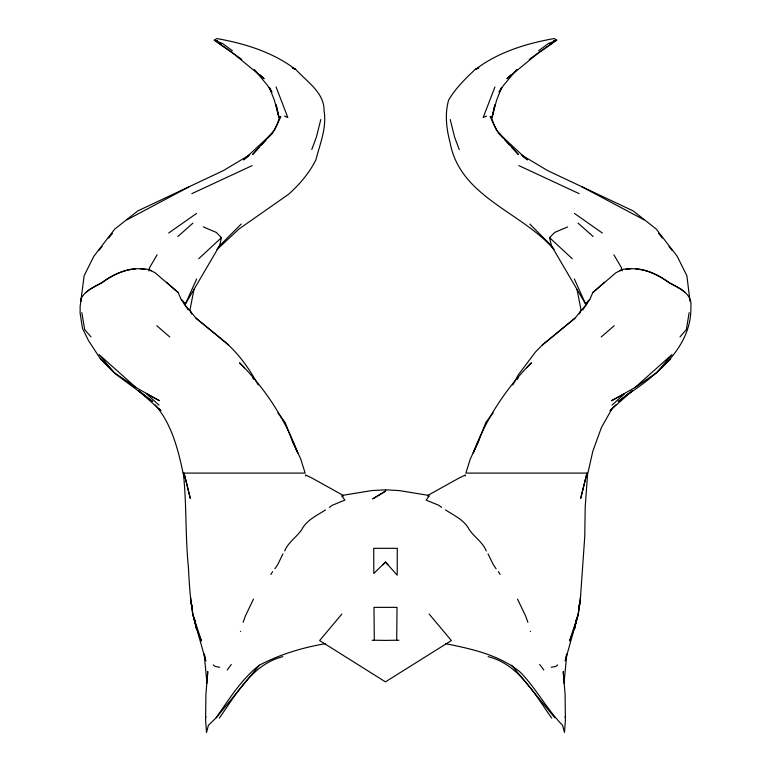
<?xml version="1.0" encoding="UTF-8"?>
<svg xmlns="http://www.w3.org/2000/svg" width="771" height="771" viewBox="0 0 771 771"><rect width="100%" height="100%" fill="white"/><g stroke="black" fill="none" stroke-linecap="round" stroke-linejoin="round"><path stroke-width="1.16" d="M80.955 301.326L80.965 298.801C85.08 290.532 94.168 286.985 101.772 282.764L102.466 282.292C115.785 272.211 132.458 266.303 149.14 269.59L155.193 272.847L178.207 292.604L180.906 298.888L188.201 309.865M385.789 640.393L396.699 640.219L397.017 607.365L373.983 607.365L374.301 640.219L385.211 640.393M325.352 643.679C302.54 647.573 279.902 654.367 259.413 665.19L216.14 717.801L208.43 725.27L206.512 732.45L205.587 719.757L205.915 694.324L207.765 671.58L207.158 679.877M566.579 654.193L565.239 660.853L578.366 614.053L580.515 596.927L584.746 536.674L585.208 506.884L587.637 473.49M564.025 683.212L566.801 654.29M578.366 614.053L569.538 640.961C575.474 626.929 579.339 612.126 580.515 596.927M689.158 312.64L686.335 329.603L679.993 336.908M578.693 608.512L579.725 603.018L578.549 608.868M305.557 475.919L305.73 474.994L312.621 478.405L343.519 495.599L342.16 496.351L344.888 500.109L332.185 505.284L329.342 507.405M241.207 224.043L219.552 245.766L194.013 289.347L190.051 309.537L191.584 313.932M576.679 618.217L574.568 628.741L576.698 618.564M240.677 631.343L240.436 631.401M493.893 109.309L494.895 104.808L492.1 117.144L496.563 100.375L501.651 87.354L499.02 92.057M493.093 412.957L485.894 422.335L478.791 440.684L470.243 459.13L465.867 473.095L587.916 473.095L592.793 451.305L601.409 427.539L612.049 408.717L632.702 390.492L618.313 401.556L632.702 390.492M492.1 117.144L493.642 110.436M203.361 226.915L216.304 232.418L221.45 237.661L219.552 245.766L217.036 249.476L238.952 229.016L288.537 194.311C299.543 184.442 309.316 173.118 315.898 159.78C320.042 143.82 326.971 127.292 324.042 110.6C324.408 92.433 306.444 81.485 295.669 69.303M320.784 119.544L316.418 137.036L311.773 149.545M148.813 270.929L149.67 267.47L157.13 254.806M279.806 116.537L277.309 124.006L273.291 131.87M579.416 313.932L580.948 309.537L576.987 289.347L551.448 245.766L529.793 224.043M494.924 86.969L483.186 117.52L486.559 116.074M243.106 622.313L245.419 615.923L253.476 599.115M627.122 394.8C657.249 374.947 692.098 346.227 690.874 306.55C692.483 293.568 678.519 287.583 669.228 282.784L668.534 282.263C655.157 272.221 638.552 266.294 621.86 269.59L615.807 272.847L592.793 292.604L590.094 298.888L582.799 309.865M181.262 299.418L185.493 303.813L196.663 278.929M478.791 440.684L473.221 452.943C485.807 419.26 506.036 388.218 531.392 362.794L526.699 367.786M280.895 116.527L274.746 129.759L252.628 154.489L259.085 147.56M282.967 553.877L277.656 564.748L274.852 568.786M512.811 384.941L518.44 374.667L535.469 352.019L542.36 344.965L574.954 318.211L586.856 303.861M284.721 550.957C288.219 542.119 296.71 537.165 301.818 529.484C306.694 520.02 316.862 515.51 325.497 509.92M185.493 303.813L194.013 289.347M272.645 571.6L270.833 574.501M219.301 718.071C236.35 694.122 252.059 664.467 282.841 656.632M499.329 92L503.55 85.321L516.763 69.467M216.14 717.801C229.054 699.239 241.352 679.212 259.413 665.19M517.254 379.361L518.536 377.395M227.185 670.038L231.271 664.496M99.093 250.209L102.051 246.46M108.711 238.046L112.402 233.362M635.015 387.534L656.911 372.509L671.927 354.583L635.015 387.534L611.615 400.689L624.703 393.634L612.01 405.122M341.842 614.073L319.628 640.547L385.452 681.863L451.372 640.547L429.158 614.073M383.206 564.777L385.5 562.04L397.19 575.214L397.287 548.326L373.713 548.326L373.81 573.47L385.5 562.04L387.794 564.777M217.104 41.335L216.449 41.586L217.017 40.95M85.909 292.604L89.744 289.395L102.466 282.263C112.229 275.526 123.572 269.503 135.474 268.838M261.504 144.967L266.342 139.773M267.951 138.038L272.789 132.843L243.578 159.886L248.204 156.426M260.058 74.787L264.096 78.719L232.669 52.977L214.29 40.208L216.757 38.55C244.609 43.455 272.732 52.081 295.495 69.39L292.248 67.829M576.987 289.347L585.507 303.813L589.738 299.418M475.331 69.303C465.453 78.575 455.449 88.395 448.597 100.134C444.626 114.339 446.467 128.988 450.206 143.117C460.374 197.251 521.803 212.102 553.963 249.476L551.448 245.766L549.55 237.661L554.696 232.418L567.639 226.915M656.911 372.509L670.654 358.775M610.083 410.567L615.759 404.968M610.362 410.355L612.049 408.717M510.942 74.787L506.904 78.719L538.331 52.977L556.71 40.208L554.243 38.55C526.391 43.455 498.268 52.081 475.505 69.39L478.752 67.829M592.793 292.604L604.58 282.205M198.725 258.728L221.45 237.661M177.841 236.524L192.972 223.118M601.216 336.966L614.227 325.699M574.954 318.211L542.36 344.965M538.601 50.741L548.383 43.533L556.71 40.208M557.712 664.92L555.795 666.414L551.275 667.272M168.676 233.015L196.566 213.422M529.253 59.367L552.884 42.781L549.569 44.092M619.942 270.9L621.86 269.619L621.33 267.47L613.87 254.806M205.587 717.406L206.069 717.097M249.775 154.798L223.243 170.661L137.787 210.926L114.734 229.083L93.783 256.348L84.135 275.729L80.126 306.55L80.126 313.161L82.449 328.273L88.463 340.512L100.346 358.775L115.525 373.993L152.687 401.556L138.298 390.492L160.917 410.567M441.658 507.405L438.815 505.284L426.112 500.109L428.84 496.351L427.481 495.599L458.379 478.405L465.27 474.994L465.443 475.919M126.984 219.793L189.271 186.727M216.449 41.586L217.509 41.036M475.505 69.39L478.618 67.79M530.323 631.343L530.564 631.401M191.834 193.656L252.098 165.63M343.008 495.281L371.892 490.558L385.346 489.836L385.346 491.166L372.711 498.885L385.654 491.166L385.654 489.836L399.108 490.558L427.992 495.281M341.726 495.907L343.519 495.599M635.526 268.838C647.447 269.551 658.8 275.459 668.534 282.292L681.256 289.395L685.091 292.604M625.994 269.387L630.63 268.828M372.104 640.287L374.301 640.219M155.241 404.968C171.538 423.799 178.082 449.165 183.084 473.095L183.556 473.095M183.084 473.095L305.133 473.095L300.757 459.13L292.209 440.684L285.106 422.335L277.907 412.957M396.699 640.219L398.896 640.287M140.37 268.867L145.006 269.426M445.648 643.679C471.341 648.845 498.741 654.791 519.558 671.522C535.97 687.761 546.466 709.012 562.57 725.27L564.488 732.45L565.413 719.757L565.085 694.324L563.235 671.58L563.842 679.877M427.481 495.599L429.274 495.907M219.725 667.272L215.205 666.414L213.288 664.92M553.896 41.335L554.551 41.586L553.983 40.95M488.159 656.632C518.941 664.467 534.65 694.122 551.699 718.071M221.431 44.092L218.116 42.781L241.747 59.367M214.29 40.208L222.617 43.533L232.399 50.741M284.441 116.074L287.814 117.52L276.076 86.969M518.902 165.63L579.166 193.656M521.225 154.798L547.757 170.661L633.213 210.926L656.266 229.083L677.217 256.348L686.865 275.729L690.045 301.326M292.382 67.79L295.495 69.39M553.491 41.036L554.551 41.586M581.729 186.727L644.016 219.793M445.503 509.92C454.138 515.51 464.306 520.02 469.182 529.484C474.29 537.165 482.781 542.119 486.279 550.957M100.346 358.775L114.089 372.509L135.985 387.534L159.385 400.689L146.297 393.634L158.99 405.122M564.931 717.097L565.413 717.406M149.14 269.619L151.058 270.9M574.434 213.422L602.324 233.015M522.796 156.426L527.422 159.886L498.211 132.843L503.049 138.038M138.298 390.492L143.878 394.8M258.189 384.941C249.544 369.242 239.02 353.928 225.296 342.257L196.046 318.211L184.144 303.861M166.42 282.205L178.207 292.604M196.046 318.211L228.64 344.965M156.773 325.699L169.784 336.966M578.028 223.118L593.159 236.524M135.985 387.534L99.073 354.583L114.089 372.509M549.55 237.661L572.275 258.728M158.951 408.717L160.638 410.355M244.301 367.786L239.608 362.794C264.964 388.218 285.193 419.26 297.779 452.943L292.209 440.684M504.658 139.773L509.496 144.967M511.915 147.56L518.372 154.489L496.254 129.759L490.105 116.527M91.007 336.908L84.665 329.603L81.842 312.64M254.237 69.467L267.45 85.321L271.671 92M511.587 665.19L554.86 717.801M658.598 233.362L662.289 238.046M668.949 246.46L671.907 250.209M539.729 664.496L543.815 670.038M496.148 568.786L493.344 564.748L488.033 553.877M500.167 574.501L498.355 571.6M252.464 377.395L253.746 379.361M271.98 92.057L269.349 87.354L274.437 100.375L278.9 117.144L276.114 104.798L277.107 109.309M497.709 131.87L493.691 124.006L491.194 116.537M517.524 599.115L525.581 615.923L527.894 622.313M574.337 278.929L585.507 303.813M459.227 149.545L454.582 137.036L450.216 119.544M190.485 596.927L192.634 614.053L201.462 640.961C190.755 617.716 189.791 591.916 188.365 566.801C185.223 535.758 186.775 504.513 183.363 473.49M192.634 614.053L205.761 660.853L204.421 654.193M621.86 269.619L622.187 270.929M277.358 110.436L278.9 117.144M194.302 618.564L196.432 628.741L194.321 618.217M192.451 608.868L191.275 603.018L192.307 608.512M204.199 654.29L206.975 683.212M585.594 478.415L580.679 498.442L586.991 473.095L585.594 478.415M185.406 478.415L184.009 473.095L190.321 498.442L185.406 478.415"/></g></svg>
